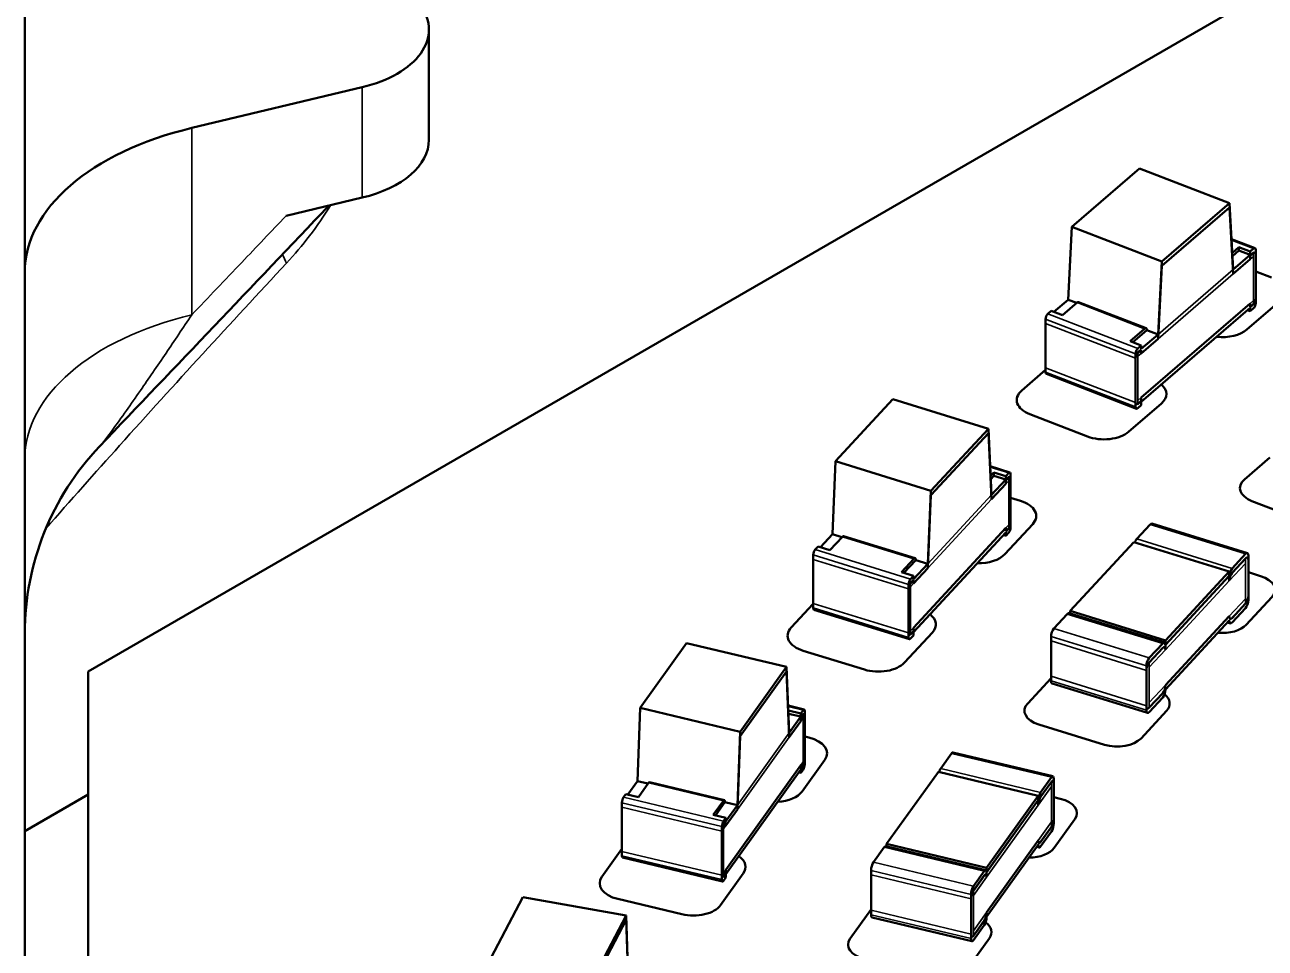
# Model space of a CAD drawing. Header units: inches. Extents: x -20.7 to 49, y -43 to 17.2.
# Drawn here: x 12.567 to 13.651, y 12.745 to 13.552 of the extents above; entities that cross this region are included whole.
import ezdxf

# ---------------------------------------------------------------- set-up
doc = ezdxf.new("R2010")
doc.units = ezdxf.units.IN
doc.header["$MEASUREMENT"] = 0
doc.layers.add('Visible (ANSI)', color=7, linetype='Continuous', lineweight=50)
doc.layers.add('Visible Narrow (ANSI)', color=7, linetype='Continuous', lineweight=35)

msp = doc.modelspace()

# ---------------------------------------------------------------- linework, layer by layer
at = {"layer": 'Visible (ANSI)'}
for p, q in [((12.62273972685352, 12.98720393613326), (15.17957164683959, 14.46339153340985)), ((12.56740984613505, 11.69817317080839), (12.56740984613505, 13.81209344776252)), ((12.92036197116123, 13.54776588224107), (12.92036197116123, 13.45132927819449)), ((12.71323265738739, 13.46178066766824), (12.8620328466603, 13.49736568411879)), ((13.48196967717924, 13.37543026599149), (13.54102635549235, 13.42645911843684)), ((13.54102635549235, 13.42645911843684), (13.61959041334771, 13.39615121699549)), ((12.8620328466603, 13.4009290800722), (12.79558409129677, 13.38503810531021)), ((13.56053373503459, 13.34512236455014), (13.61959041334771, 13.39615121699548)), ((13.56053373503458, 13.34126490038828), (13.61959041334769, 13.39229375283362)), ((13.61959041334771, 13.39615121699548), (13.62287133992066, 13.3382310926931)), ((13.61959041334769, 13.39229375283362), (13.62287133992064, 13.33437362853124)), ((13.47868875060629, 13.31184026919518), (13.48196967717924, 13.37543026599149)), ((13.48196967717924, 13.37543026599149), (13.56053373503459, 13.34512236455014)), ((13.64186364996057, 13.35684559450961), (13.62136905226056, 13.36475185933513)), ((13.62781500226702, 13.357669891606), (13.6220522755683, 13.35269051689698)), ((13.63763550949894, 13.35388140392584), (13.62781500226702, 13.357669891606)), ((13.62781500226702, 13.357669891606), (13.62781500226702, 13.35477679348461)), ((13.62220851016702, 13.34993241573972), (13.62781500226702, 13.35477679348461)), ((13.62287133992066, 13.3382310926931), (13.63763550949894, 13.35098830580444)), ((13.62287133992064, 13.33437362853124), (13.63763550949892, 13.34713084164258)), ((13.62781500226702, 13.35477679348461), (13.63763550949894, 13.35098830580444)), ((13.63763550949894, 13.35388140392584), (13.64058834341459, 13.3564328465481)), ((13.63763550949894, 13.35388140392584), (13.63763550949894, 13.35098830580444)), ((13.63763550949892, 13.35002393976397), (13.64058834341458, 13.35257538238624)), ((13.63763550949892, 13.35002393976397), (13.63763550949892, 13.34713084164258)), ((13.64255689935836, 13.31280860439439), (13.64255689935836, 13.35524071017488)), ((13.64255689935835, 13.30895114023252), (13.64255689935835, 13.35138324601302)), ((13.55725280846164, 13.28153236775383), (13.56053373503459, 13.34512236455014)), ((13.55725280846163, 13.27767490359197), (13.56053373503458, 13.34126490038828)), ((13.64255689935836, 13.33657370108455), (13.65632767522205, 13.33126129057328)), ((13.46623935793429, 13.30108317550418), (13.47868875060629, 13.31184026919518)), ((13.47374508825993, 13.29818766652507), (13.48654070189444, 13.30924391788823)), ((13.47868875060629, 13.31184026919518), (13.48619448093193, 13.30894476021608)), ((13.54673905183192, 13.28692573976873), (13.48781600844041, 13.30965666584974)), ((13.54248863888336, 13.226343048862), (13.63763550949894, 13.30855620002394)), ((13.54248863888335, 13.22248558470013), (13.63763550949892, 13.30469873586208)), ((13.66345606322535, 13.3105711547032), (13.63474791765307, 13.28576544210052)), ((13.63763550949894, 13.30855620002394), (13.63763550949894, 13.30566310190254)), ((13.63763550949894, 13.30566310190254), (13.64058834341459, 13.30821454452481)), ((13.63763550949892, 13.30469873586208), (13.63763550949892, 13.30180563774068)), ((13.63763550949892, 13.30180563774068), (13.64058834341458, 13.30435708036295)), ((13.45900319116859, 13.2523985459329), (13.45900319116859, 13.2948306517134)), ((13.46097174711235, 13.29942471158297), (13.46392458102801, 13.30197615420524)), ((13.46392458102801, 13.30197615420524), (13.47374508825993, 13.29818766652507)), ((13.63763550949892, 13.30180563774068), (13.63532073259265, 13.30269861644175)), ((13.45900319116857, 13.24854108177104), (13.45900319116857, 13.29097318755153)), ((13.54546374528595, 13.28651299180722), (13.53266813165144, 13.27545674044406)), ((13.53498290855772, 13.27456376174299), (13.54743230122972, 13.285320855434)), ((13.54743230122972, 13.285320855434), (13.55725280846164, 13.28153236775383)), ((13.53266813165144, 13.27545674044406), (13.54248863888336, 13.27166825276389)), ((13.53953580496771, 13.26911681014162), (13.54248863888336, 13.27166825276389)), ((13.54248863888336, 13.26877515464249), (13.55725280846164, 13.28153236775383)), ((13.54248863888335, 13.26491769048063), (13.55725280846163, 13.27767490359197)), ((13.54248863888336, 13.26877515464249), (13.54248863888336, 13.27166825276389)), ((13.53756724902394, 13.22209064449155), (13.53756724902394, 13.26452275027205)), ((13.53756724902392, 13.21823318032969), (13.53756724902392, 13.26066528611019)), ((13.53953580496769, 13.26525934597976), (13.54248863888335, 13.26781078860203)), ((13.54248863888335, 13.26491769048063), (13.54248863888335, 13.26781078860203)), ((13.43810402730156, 13.23245557669338), (13.45900319116857, 13.2505138191255)), ((13.53826049842172, 13.21662829599496), (13.45969644056637, 13.24693619743632)), ((13.27549997470598, 13.17069063239038), (13.32560907665208, 13.22481579752085)), ((13.32560907665208, 13.22481579752085), (13.4089402197401, 13.19909979441202)), ((13.56010700641811, 13.22127066648285), (13.53139886084583, 13.19646495388018)), ((13.53953580496771, 13.22089850811833), (13.54248863888336, 13.2234499507406)), ((13.53953580496769, 13.21704104395647), (13.54248863888335, 13.21959248657874)), ((13.54248863888336, 13.2234499507406), (13.54248863888336, 13.226343048862)), ((13.54248863888335, 13.21959248657874), (13.54248863888335, 13.22248558470013)), ((13.4955624107868, 13.19234942536589), (13.44523241530487, 13.2117654408233)), ((13.35883111779399, 13.14497462928155), (13.4089402197401, 13.19909979441202)), ((13.35883111779397, 13.14111716511969), (13.40894021974008, 13.19524233025015)), ((13.4089402197401, 13.19909979441202), (13.41172405873711, 13.14135168748103)), ((13.40894021974008, 13.19524233025015), (13.41172405873709, 13.13749422331917)), ((13.63262058411799, 13.15490270626818), (13.65475011378426, 13.17402406388503)), ((13.27271613570897, 13.10692861822268), (13.27549997470598, 13.17069063239038)), ((13.27549997470598, 13.17069063239038), (13.35883111779399, 13.14497462928155)), ((13.42780163332361, 13.16097499042526), (13.41052101011246, 13.16630779330967)), ((13.41383494133763, 13.16099057727365), (13.4109286652217, 13.15785137364436)), ((13.41106122898346, 13.1551014637905), (13.41383494133763, 13.15809747915225)), ((13.41172405873711, 13.14135168748103), (13.42425133422363, 13.15488297876364)), ((13.42425133422363, 13.15777607688504), (13.41383494133763, 13.16099057727365)), ((13.41383494133763, 13.16099057727365), (13.41383494133763, 13.15809747915225)), ((13.41383494133763, 13.15809747915225), (13.42425133422363, 13.15488297876364)), ((13.42425133422363, 13.15777607688504), (13.42675678932094, 13.16048233514156)), ((13.42425133422363, 13.15777607688504), (13.42425133422363, 13.15488297876364)), ((13.42425133422361, 13.15391861272318), (13.42675678932092, 13.1566248709797)), ((13.42425133422361, 13.15391861272318), (13.42425133422361, 13.15102551460178)), ((13.42842709271914, 13.11696130341069), (13.42842709271914, 13.15939340919118)), ((13.42842709271912, 13.11310383924883), (13.42842709271913, 13.15553594502932)), ((13.35604727879699, 13.08121261511385), (13.35883111779399, 13.14497462928155)), ((13.35604727879697, 13.07735515095198), (13.35883111779397, 13.14111716511969)), ((13.41172405873709, 13.13749422331917), (13.42425133422361, 13.15102551460178)), ((13.42842709271913, 13.13873254288892), (13.43711619356048, 13.13605108603595)), ((13.69315070627393, 13.11514932003829), (13.63913788153256, 13.13598599132822)), ((13.34352000331046, 13.02524921805074), (13.42425133422363, 13.11245087298315)), ((13.34352000331044, 13.02139175388887), (13.42425133422361, 13.10859340882129)), ((13.44772279527827, 13.11586391527427), (13.42336419157578, 13.08955311659224)), ((13.42425133422363, 13.11245087298315), (13.42425133422363, 13.10955777486175)), ((13.42425133422363, 13.10955777486175), (13.42675678932094, 13.11226403311827)), ((13.42425133422361, 13.10859340882129), (13.42425133422361, 13.10570031069989)), ((13.42425133422361, 13.10570031069989), (13.42675678932092, 13.10840656895641)), ((13.53856293786544, 13.10283518037236), (13.55025506165287, 13.11546438556947)), ((13.63515347074489, 13.09048736538619), (13.55182232765687, 13.11620336849502)), ((13.26227210439996, 13.09564753559949), (13.27271613570897, 13.10692861822268)), ((13.27060525310845, 13.09307592467286), (13.28146222519677, 13.10480304378446)), ((13.27271613570897, 13.10692861822268), (13.28104928441746, 13.10435700729605)), ((13.34500542651545, 13.08600869673653), (13.28250706919944, 13.10529569906816)), ((13.42425133422361, 13.10570031069989), (13.4221680900461, 13.10634320016186)), ((13.48038070282802, 13.03998984974866), (13.53605748276814, 13.10012892211584)), ((13.61938862585615, 13.07441291900701), (13.53605748276814, 13.10012892211584)), ((13.25601310172694, 13.04645479073203), (13.25601310172694, 13.08888689651252)), ((13.25768340512514, 13.09358416680494), (13.26018886022244, 13.09629042506146)), ((13.26018886022244, 13.09629042506146), (13.27060525310845, 13.09307592467286)), ((13.62189408095346, 13.07711917726353), (13.63358620474088, 13.08974838246064)), ((13.63609165983819, 13.0533978160783), (13.63609165983819, 13.08811499353507)), ((13.25601310172692, 13.04259732657017), (13.25601310172692, 13.08502943235066)), ((13.34396058251278, 13.08551604145283), (13.33310361042446, 13.07378892234123)), ((13.33518685460197, 13.07314603287926), (13.34563088591099, 13.08442711550245)), ((13.34352000331046, 13.06768132383123), (13.35604727879699, 13.08121261511385)), ((13.34352000331044, 13.06382385966937), (13.35604727879697, 13.07735515095198)), ((13.34563088591099, 13.08442711550245), (13.35604727879699, 13.08121261511385)), ((13.62189408095344, 13.07326171310167), (13.63358620474087, 13.08589091829878)), ((13.63609165983817, 13.04954035191643), (13.63609165983817, 13.0842575293732)), ((13.33310361042446, 13.07378892234123), (13.34352000331046, 13.07057442195263)), ((13.34101454821316, 13.0678681636961), (13.34352000331046, 13.07057442195263)), ((13.34101454821314, 13.06401069953424), (13.34352000331044, 13.06671695779077)), ((13.34352000331046, 13.06768132383123), (13.34352000331046, 13.07057442195263)), ((13.34352000331044, 13.06382385966937), (13.34352000331044, 13.06671695779077)), ((13.56371184591603, 13.01427384663983), (13.61938862585615, 13.07441291900701)), ((13.56371184591602, 13.01041638247796), (13.61938862585614, 13.07055545484515)), ((13.61938862585615, 13.07007327182491), (13.61938862585615, 13.07441291900701)), ((13.61938862585614, 13.06621580766305), (13.61938862585614, 13.07055545484515)), ((13.63609165983818, 13.07372244429098), (13.64673379517693, 13.07043827264927)), ((13.33934424481495, 13.0207387876232), (13.33934424481495, 13.06317089340369)), ((13.33934424481494, 13.01688132346133), (13.33934424481494, 13.05931342924183)), ((13.23671739916777, 13.02537175993773), (13.25601310172692, 13.04621389652577)), ((13.62189408095346, 13.03372270544257), (13.63358620474088, 13.04635191063968)), ((13.65643123574276, 13.051981463874), (13.63416054576425, 13.0279258351776)), ((13.33996970421047, 13.01529974222725), (13.25663856112245, 13.04101574533608)), ((13.46618312394329, 13.02465438629503), (13.47787524773071, 13.03728359149213)), ((13.56277365682274, 13.01230657130886), (13.47944251373472, 13.03802257441768)), ((13.56371184591603, 13.01427384663983), (13.48038070282802, 13.03998984974866)), ((13.48038070282802, 13.03773304912443), (13.48038070282802, 13.03998984974866)), ((13.56371184591603, 12.97521702200096), (13.61938862585615, 13.03535609436814)), ((13.62189408095344, 13.02986524128071), (13.63358620474087, 13.04249444647781)), ((13.34101454821316, 13.01964986167281), (13.34352000331046, 13.02235611992934)), ((13.34352000331046, 13.02235611992934), (13.34352000331046, 13.02524921805074)), ((13.56371184591602, 12.9713595578391), (13.61938862585614, 13.03149863020628)), ((13.62032681494943, 13.02912625835516), (13.61788882260638, 13.0298786231536)), ((13.10478318066788, 12.95525266202174), (13.14546212820275, 13.01195288490931)), ((13.14546212820275, 13.01195288490931), (13.23275783206208, 12.99107643930077)), ((13.36003175513606, 13.02114484714576), (13.33567315143357, 12.99483404846373)), ((13.34101454821314, 13.01579239751095), (13.34352000331044, 13.01849865576748)), ((13.34352000331044, 13.01849865576748), (13.34352000331044, 13.02139175388887)), ((13.46367766884598, 12.98289130339964), (13.46367766884598, 13.01760848085641)), ((13.46367766884597, 12.97903383923778), (13.46367766884597, 13.01375101669455)), ((13.5495142670313, 12.9989383831862), (13.56120639081873, 13.0115675883833)), ((13.56371184591603, 13.00993419945773), (13.56371184591603, 13.01427384663983)), ((13.30070802952983, 12.98871027588847), (13.24732400088556, 13.00518458917605)), ((13.54951426703129, 12.99508091902433), (13.56120639081871, 13.00771012422144)), ((13.56371184591602, 13.01041638247796), (13.56369476256354, 13.01042165440307)), ((13.56371184591602, 13.00607673529587), (13.56371184591602, 13.01041638247796)), ((13.19207888452721, 12.93437621641321), (13.23275783206208, 12.99107643930077)), ((13.23275783206208, 12.99107643930077), (13.2350177735918, 12.93347139113407)), ((13.547008811934, 12.95717530029081), (13.547008811934, 12.99189247774758)), ((12.6227396746283, 11.68174355626503), (12.62273972685352, 12.98720393613326)), ((13.1920788845272, 12.93051875225134), (13.23275783206206, 12.98721897513891)), ((13.23275783206206, 12.98721897513891), (13.23501777359178, 12.92961392697221)), ((13.44333809294138, 12.95923413855182), (13.46367766884597, 12.98120387933106)), ((13.54700881193398, 12.95331783612894), (13.54700881193398, 12.98803501358571)), ((13.54794700102728, 12.95094546427782), (13.46461585793926, 12.97666146738665)), ((13.5495142670313, 12.95554191136523), (13.56120639081873, 12.96817111656234)), ((13.24804558792133, 12.95392759130294), (13.23408425625266, 12.95726639227846)), ((13.54951426703129, 12.95168444720337), (13.56120639081871, 12.96431365240048)), ((13.10252323913817, 12.89134758908975), (13.10478318066788, 12.95525266202174)), ((13.10478318066788, 12.95525266202174), (13.19207888452721, 12.9343762164132)), ((13.2342755474931, 12.95314910067843), (13.23424732757484, 12.95310976643425)), ((13.24518751047552, 12.95053954497736), (13.2342755474931, 12.95314910067843)), ((13.2342755474931, 12.95314910067843), (13.2342755474931, 12.95239045147435)), ((13.23436007854161, 12.95023578726855), (13.24518751047552, 12.94764644685596)), ((13.2350177735918, 12.93347139113407), (13.24518751047552, 12.94764644685596)), ((13.24518751047552, 12.95053954497736), (13.24722145785226, 12.95337455612174)), ((13.24518751047552, 12.95053954497736), (13.24518751047552, 12.94764644685596)), ((13.2451875104755, 12.9466820808155), (13.24722145785224, 12.94951709195987)), ((13.2451875104755, 12.9466820808155), (13.2451875104755, 12.9437889826941)), ((13.24857742277009, 12.90993935964943), (13.24857742277009, 12.95237146542993)), ((13.24857742277007, 12.90608189548757), (13.24857742277007, 12.94851400126806)), ((13.5645645351857, 12.95275195933763), (13.54229384520718, 12.92869633064123)), ((13.23501777359178, 12.92961392697221), (13.2451875104755, 12.9437889826941)), ((13.51032563114629, 12.92309755893839), (13.4530355335072, 12.94077732977656)), ((13.1898189429975, 12.87047114348121), (13.19207888452721, 12.93437621641321)), ((13.18981894299748, 12.86661367931935), (13.1920788845272, 12.93051875225134)), ((13.24857742277008, 12.93021813189898), (13.25210098045292, 12.92937548542522)), ((13.36733207770907, 12.90234296753835), (13.37682383213387, 12.91557301954545)), ((13.46535573109682, 12.89552612670872), (13.37806002723748, 12.91640257231725)), ((13.17964920611378, 12.81386398197882), (13.24518751047552, 12.90521434107547)), ((13.24518751047552, 12.90521434107547), (13.24518751047552, 12.90232124295407)), ((13.24518751047552, 12.90232124295407), (13.24722145785226, 12.90515625409845)), ((13.26608365514584, 12.90988574418401), (13.24630919129917, 12.88232315016316)), ((13.17964920611377, 12.81000651781696), (13.2451875104755, 12.9013568769136)), ((13.2451875104755, 12.89846377879221), (13.24341585693219, 12.89888746320277)), ((13.2451875104755, 12.9013568769136), (13.2451875104755, 12.89846377879221)), ((13.2451875104755, 12.89846377879221), (13.24722145785224, 12.90129878993658)), ((13.32009929973802, 12.83650770874112), (13.36529813033232, 12.89950795639397)), ((13.45259383419166, 12.87863151078543), (13.36529813033232, 12.89950795639397)), ((13.4546277815684, 12.88146652192981), (13.46411953599321, 12.89469657393691)), ((13.46615348336995, 12.85847476044242), (13.46615348336995, 12.89319193789919)), ((13.09412515579776, 12.8796419470787), (13.10252323913817, 12.89134758908975)), ((13.10252323913817, 12.89134758908975), (13.11166354857728, 12.88916171779925)), ((13.10326546523686, 12.87745607578819), (13.11207923720275, 12.8897411240805)), ((13.17837514516633, 12.8746368250553), (13.11290336727183, 12.8902941592617)), ((13.45462778156838, 12.87760905776794), (13.46411953599319, 12.89083910977505)), ((13.46615348336993, 12.85461729628056), (13.46615348336993, 12.88933447373733)), ((12.62273972255169, 12.87967212634007), (12.56740984613505, 12.84772740729669)), ((13.08896358995987, 12.8300154090134), (13.08896358995987, 12.8724475147939)), ((13.09031955487771, 12.87723062034488), (13.09235350225445, 12.88006563148926)), ((13.09235350225445, 12.88006563148926), (13.10326546523686, 12.87745607578819)), ((13.17755101509725, 12.87408378987409), (13.16873724313137, 12.86179874158179)), ((13.17050889667467, 12.86137505717123), (13.17890698001508, 12.87308069918228)), ((13.17890698001508, 12.87308069918228), (13.1898189429975, 12.87047114348121)), ((13.17964920611378, 12.85629608775932), (13.1898189429975, 12.87047114348121)), ((13.40739500359736, 12.81563126313258), (13.45259383419166, 12.87863151078543)), ((13.40739500359734, 12.81177379897071), (13.45259383419164, 12.87477404662357)), ((13.45259383419166, 12.87429186360333), (13.45259383419166, 12.87863151078543)), ((13.45259383419164, 12.87043439944147), (13.45259383419164, 12.87477404662357)), ((13.46615348336994, 12.8773070480156), (13.47172302946918, 12.87597511426519)), ((13.08896358995985, 12.82615794485154), (13.08896358995986, 12.86859005063203)), ((13.16873724313137, 12.86179874158179), (13.17964920611378, 12.85918918588072)), ((13.17761525873704, 12.85635417473634), (13.17964920611378, 12.85918918588072)), ((13.17964920611377, 12.85243862359746), (13.18981894299748, 12.86661367931935)), ((13.17964920611378, 12.85629608775932), (13.17964920611378, 12.85918918588072)), ((13.17625929381921, 12.80913896340486), (13.17625929381921, 12.85157106918536)), ((13.17761525873702, 12.85249671057448), (13.17964920611377, 12.85533172171885)), ((13.17964920611377, 12.85243862359746), (13.17964920611377, 12.85533172171885)), ((13.4546277815684, 12.83807005010885), (13.46411953599321, 12.85130010211595)), ((13.48450724168454, 12.85815594431588), (13.46642766268243, 12.83295585422095)), ((13.17625929381919, 12.805281499243), (13.17625929381919, 12.84771360502349)), ((13.40739500359736, 12.77657443849371), (13.45259383419166, 12.83957468614657)), ((13.45462778156838, 12.83421258594699), (13.46411953599319, 12.84744263795408)), ((13.07145735758408, 12.8078886055481), (13.08896358995986, 12.83228962999809)), ((13.30857359793648, 12.82044264558964), (13.31806535236128, 12.83367269759674)), ((13.40659725132423, 12.81362580476), (13.31930154746489, 12.83450225036854)), ((13.40739500359736, 12.81563126313258), (13.32009929973802, 12.83650770874112)), ((13.32009929973802, 12.83431147085474), (13.32009929973802, 12.83650770874112)), ((13.40739500359734, 12.77271697433185), (13.45259383419164, 12.8357172219847)), ((13.45339158646477, 12.83338303317518), (13.45128126942052, 12.83388770771291)), ((13.17679112866795, 12.80372537336998), (13.08949542480861, 12.82460181897852)), ((13.19489548507794, 12.81066038642161), (13.17512102123126, 12.78309779240075)), ((13.17761525873704, 12.80813587271305), (13.17964920611378, 12.81097088385743)), ((13.17761525873702, 12.80427840855119), (13.17964920611377, 12.80711341969556)), ((13.17964920611378, 12.81097088385743), (13.17964920611378, 12.81386398197882)), ((13.17964920611377, 12.80711341969556), (13.17964920611377, 12.81000651781696)), ((13.30653965055973, 12.77855080980639), (13.30653965055973, 12.81326798726316)), ((13.30653965055972, 12.77469334564453), (13.30653965055972, 12.8094105231013)), ((13.39586930179581, 12.7995661999811), (13.40536105622062, 12.8127962519882)), ((13.3958693017958, 12.79570873581923), (13.4053610562206, 12.80893878782633)), ((13.40739500359734, 12.81177379897071), (13.40738120024363, 12.81177709999184)), ((13.40739500359736, 12.81129161595048), (13.40739500359736, 12.81563126313258)), ((13.40739500359734, 12.80743415178862), (13.40739500359734, 12.81177379897071)), ((12.97146355826648, 12.73119125849556), (13.002320590888, 12.78992048499833)), ((13.002320590888, 12.78992048499833), (13.09274015016979, 12.7740846484735)), ((13.14136379917511, 12.77502489140281), (13.085440032277, 12.78839886430689)), ((13.39383535441907, 12.75767436419785), (13.39383535441907, 12.79239154165462)), ((13.39383535441905, 12.75381690003599), (13.39383535441905, 12.78853407749276)), ((13.06188311754827, 12.71535542197074), (13.09274015016979, 12.7740846484735)), ((13.09274015016979, 12.7740846484735), (13.09445442975987, 12.71659232272986)), ((13.28818589224511, 12.75379610888083), (13.30626547124721, 12.77899619897575)), ((13.06188311754825, 12.71149795780887), (13.09274015016977, 12.77022718431164)), ((13.09274015016977, 12.77022718431164), (13.09445442975986, 12.712734858568)), ((13.39463310669218, 12.75148271122647), (13.30733740283285, 12.77235915683501)), ((13.39586930179581, 12.75616972816014), (13.40536105622062, 12.76939978016723)), ((13.3958693017958, 12.75231226399827), (13.4053610562206, 12.76554231600537)), ((13.40992913489439, 12.75420548226501), (13.39184955589228, 12.72900539217008))]:
    msp.add_line(p, q, dxfattribs=at)
msp.add_arc((12.803630318576, 13.02060674153044), 0.2362204724409449, 136.3900202830246, 180, dxfattribs=at)
for centre, major_axis, ratio, start_param, end_param in [((12.82587378218486, 13.54776588224107), (0.09448818897637794, 3.633357831573471e-16), 0.5773502691896226, 5.1050880620834, 6.675884388878302), ((12.80363031857599, 13.33578017236253), (-0.2362204724409448, -8.960461419218783e-16), 0.5773502691896227, 5.105088062083404, 6.283185307179579), ((12.82587378218486, 13.45132927819449), (0.09448818897637794, 3.496765431890257e-16), 0.5773502691896225, 5.105088062083401, 6.28318530717958), ((-3196.883207348439, 2335.801963280872), (-4178.545302395689, -3002.105641134174), 0.7531916407518142, 1.816465988682475, 1.816523220075792), ((13.6405883434146, 13.3535397484267), (0.001275306545970484, 0.003305846082904504), 0.4536211957257428, 5.417132683811873, 6.987929010606178), ((13.64058834341458, 13.34968228426484), (0.001275306545970491, 0.003305846082904505), 0.4536211957257431, 5.417132683811876, 6.987929010606181), ((13.48654070189444, 13.30635081976683), (0.001275306545970625, 0.003305846082904448), 0.4536211957257829, 0, 0.7047437034266117), ((13.6405883434146, 13.31110764264621), (-0.001275306545970638, -0.003305846082904443), 0.4536211957257428, 0.7047437034283135, 2.27554003022327), ((13.64058834341458, 13.30725017848435), (-0.001275306545970647, -0.003305846082904446), 0.4536211957257429, 0.704743703428317, 2.275540030223274), ((13.46097174711235, 13.29653161346158), (0.001275306545970638, 0.003305846082904443), 0.4536211957257428, 0.7047437034283135, 2.27554003022327), ((13.54546374528595, 13.28361989368582), (0.001275306545970625, 0.003305846082904448), 0.4536211957257829, 5.417132683811133, 6.987929010606198), ((13.6132655909092, 13.29405262322572), (-0.025836456323504, 1.430122424683242e-15), 0.5773502691896227, 1.379948134709121, 2.552550887832062), ((13.53953580496771, 13.26622371202023), (0.001275306545970638, 0.003305846082904443), 0.4536211957257428, 0.7047437034283135, 2.27554003022327), ((13.53953580496769, 13.26236624785836), (0.001275306545970647, 0.003305846082904446), 0.4536211957257429, 0.704743703428317, 2.275540030223274), ((13.46097174711234, 13.25024204351922), (-0.001275306545970491, -0.003305846082904505), 0.4536211957257431, 5.417132683811876, 6.283185307179544), ((13.45958604973853, 13.22416825637391), (-0.0258363372444095, -1.14737615733899e-16), 0.5773502691896227, 5.694129238954766, 7.264945369067275), ((13.53862498398198, 13.22955798680185), (0.0258363372444095, 1.106398437434026e-16), 0.5773502691896228, 5.694129238963555, 6.866740548496609), ((13.53953580496771, 13.22379160623973), (-0.001275306545970484, -0.003305846082904504), 0.4536211957257428, 5.417132683811873, 6.987929010606178), ((13.53953580496769, 13.21993414207787), (-0.001275306545970491, -0.003305846082904505), 0.4536211957257431, 5.417132683811876, 6.987929010606181), ((13.50991653410195, 13.20475213500538), (-0.025836456323504, 1.430122424683242e-15), 0.5773502691896227, 0.9817403839847945, 2.552550887832062), ((13.42675678932094, 13.15758923702017), (0.001044844002671124, 0.003385753405097955), 0.3848938238792279, 5.38821431183003, 6.959010638625929), ((13.42675678932092, 13.15373177285831), (0.001044844002671131, 0.003385753405097957), 0.3848938238792283, 5.388214311830032, 6.959010638625931), ((13.65226187539168, 13.14732576345098), (-0.02362224608740163, -1.03810223759242e-16), 0.5773502691896227, 5.6941451789222, 7.264923994831426), ((13.42493699455786, 13.12289565648887), (0.02583658003759847, 1.133716917370669e-16), 0.577350269189623, 5.792309105819871, 7.363111315532919), ((13.42675678932094, 13.11515713123967), (-0.001044844002671258, -0.003385753405097912), 0.384893823879228, 0.6758253314467719, 2.246621658241484), ((13.42675678932092, 13.11129966707781), (-0.001044844002671266, -0.003385753405097917), 0.3848938238792282, 0.6758253314467755, 2.246621658241487), ((13.55025506165286, 13.11112473838737), (0.001567266004006443, 0.005078630107647007), 0.3848938238791916, 1.529882294896532e-13, 0.6758253314465489), ((13.28146222519677, 13.10190994566306), (0.001044844002671008, 0.00338575340509799), 0.3848938238791915, 0, 0.6758253314463287), ((13.53856293786544, 13.09849553319027), (0.001567266004006508, 0.005078630107646987), 0.3848938238791967, 0.6758253314463207, 1.415523659412675), ((13.25768340512514, 13.09069106868354), (0.001044844002671284, 0.003385753405097906), 0.3848938238792357, 0.6758253314467764, 2.246621658241505), ((13.40057833419723, 13.09658470366517), (-0.02583650415212604, 1.428756500686409e-15), 0.5773502691896225, 1.522834796322782, 2.650726599294922), ((13.63358620474088, 13.08540873527854), (0.001567266004006535, 0.005078630107646978), 0.3848938238791964, 5.388214311830622, 6.959010638625918), ((13.63358620474086, 13.08155127111668), (0.001567266004006546, 0.005078630107646982), 0.3848938238791967, 5.388214311830625, 6.959010638625919), ((13.34396058251278, 13.08262294333144), (0.001044844002671008, 0.00338575340509799), 0.3848938238791915, 5.388214311829939, 6.959010638625915), ((13.62189408095346, 13.07277953008144), (0.001567266004006737, 0.005078630107646915), 0.3848938238791965, 0.6758253314467604, 2.246621658241111), ((13.34101454821316, 13.06497506557471), (0.001044844002671284, 0.003385753405097906), 0.3848938238792357, 0.6758253314467764, 2.246621658241505), ((13.62189408095344, 13.06892206591957), (0.001567266004006748, 0.005078630107646919), 0.3848938238791969, 0.6758253314467639, 2.246621658241114), ((13.63559831850605, 13.05841043523859), (0.02362213917106304, 9.766356577349739e-17), 0.5773502691896227, 5.792315980503805, 7.363104069023851), ((13.34101454821314, 13.06111760141284), (0.001044844002671289, 0.003385753405097908), 0.384893823879236, 0.6758253314467781, 2.246621658241505), ((13.63358620474088, 13.05069155782178), (-0.001567266004006737, -0.005078630107646915), 0.3848938238791965, 0.6758253314467604, 2.246621658241111), ((13.63358620474086, 13.04683409365991), (-0.001567266004006748, -0.005078630107646919), 0.3848938238791969, 0.6758253314467639, 2.246621658241114), ((13.25768340512512, 13.04440149874118), (-0.001044844002671155, -0.00338575340509795), 0.3848938238792359, 5.388214311830049, 6.283185307179687), ((13.33724595441565, 13.02817658836036), (0.02583658003759847, 1.120057677402348e-16), 0.5773502691896228, 5.792309105819872, 6.92019246287753), ((13.47787524773071, 13.03294394431004), (0.001567266004006649, 0.005078630107646941), 0.3848938238791916, 0, 0.6758253314462008), ((13.62189408095346, 13.03806235262467), (-0.001567266004006535, -0.005078630107646978), 0.3848938238791964, 5.388214311830622, 6.959010638625918), ((13.25950319988902, 13.01834001872265), (-0.02583658003759847, -1.133716917370669e-16), 0.5773502691896227, 5.792309105806658, 7.363111315489105), ((13.46618312394329, 13.02031473911293), (0.001567266004006712, 0.005078630107646922), 0.3848938238791913, 0.6758253314467595, 2.246621658241098), ((13.61332765721722, 13.03435507384618), (-0.02362233211996068, 1.30718926496835e-15), 0.5773502691896228, 1.410946608381176, 2.650705469210472), ((13.62189408095344, 13.0342048884628), (-0.001567266004006546, -0.005078630107646982), 0.3848938238791967, 5.388214311830625, 6.959010638625919), ((13.34101454821316, 13.02254295979421), (-0.001044844002671149, -0.003385753405097947), 0.3848938238792357, 5.388214311830048, 6.959010638625932), ((13.34101454821314, 13.01868549563235), (-0.001044844002671155, -0.00338575340509795), 0.3848938238792359, 5.388214311830049, 6.959010638625934), ((13.56120639081873, 13.00722794120121), (0.001567266004006535, 0.005078630107646978), 0.3848938238791964, 5.388214311830622, 6.959010638625918), ((13.56120639081871, 13.00337047703935), (0.001567266004006546, 0.005078630107646982), 0.3848938238791967, 5.388214311830625, 6.959010638625919), ((13.31288729405503, 13.00186563553666), (-0.02583650415212604, 1.423292804699081e-15), 0.5773502691896226, 1.079921562831682, 2.650726599294922), ((13.5495142670313, 12.9945987360041), (0.001567266004006712, 0.005078630107646922), 0.3848938238791913, 0.6758253314467595, 2.246621658241098), ((13.54951426703129, 12.99074127184224), (0.001567266004006723, 0.005078630107646926), 0.3848938238791917, 0.675825331446763, 2.246621658241102), ((13.46618312394327, 12.9817400974943), (-0.001567266004006521, -0.005078630107646989), 0.3848938238791917, 5.388214311830613, 6.283185307179378), ((13.56120639081873, 12.97251076374444), (-0.001567266004006737, -0.005078630107646915), 0.3848938238791965, 0.6758253314467604, 2.246621658241111), ((13.56120639081871, 12.96865329958258), (-0.001567266004006748, -0.005078630107646919), 0.3848938238791969, 0.6758253314467639, 2.246621658241114), ((13.46417101017893, 12.95280516718675), (-0.02362213917106304, -1.024442997624099e-16), 0.5773502691896227, 5.79231598048935, 7.363104068975929), ((13.5495142670313, 12.95988155854733), (-0.001567266004006511, -0.005078630107646985), 0.3848938238791914, 5.388214311830609, 6.959010638625915), ((13.54373161794898, 12.95918093070222), (0.02362213917106304, 1.024442997624098e-16), 0.5773502691896228, 5.792315980503748, 6.910145073000935), ((13.24722145785226, 12.95048145800034), (0.0008241300690747052, 0.003446133302601211), 0.3124597141037214, 5.365652561245125, 6.936448888040338), ((13.24722145785224, 12.94662399383848), (0.0008241300690747103, 0.003446133302601215), 0.3124597141037216, 5.365652561245127, 6.936448888040339), ((13.54951426703129, 12.95602409438547), (-0.001567266004006521, -0.005078630107646989), 0.3848938238791917, 5.388214311830613, 6.959010638625918), ((13.24221370677131, 12.91559416430564), (0.02583665257452762, 1.14054653735483e-16), 0.5773502691896226, 5.890485605724336, 7.461281932519184), ((13.52146095666015, 12.93512556930981), (-0.02362233211996068, 1.305823340971518e-15), 0.5773502691896228, 1.079930383424584, 2.650705469210472), ((13.37682383213387, 12.91123337236335), (0.001236195103612192, 0.005169199953901784), 0.3124597141037647, 0, 0.6532635808570628), ((13.24722145785226, 12.90804935221984), (-0.0008241300690748164, -0.003446133302601184), 0.3124597141037214, 0.653263580861422, 2.224059907654762), ((13.24722145785224, 12.90419188805798), (-0.0008241300690748217, -0.003446133302601188), 0.3124597141037216, 0.6532635808614256, 2.224059907654764), ((13.36733207770907, 12.89800332035625), (0.001236195103612215, 0.005169199953901779), 0.3124597141037955, 0.6532635808586384, 1.3833778256481), ((13.46411953599321, 12.89035692675482), (0.00123619510361224, 0.005169199953901772), 0.3124597141037629, 5.365652561243049, 6.936448888039661), ((13.46411953599319, 12.88649946259295), (0.001236195103612247, 0.005169199953901776), 0.3124597141037632, 5.365652561243053, 6.936448888039664), ((13.11207923720275, 12.8868480259591), (0.0008241300690748319, 0.003446133302601181), 0.3124597141037647, 0, 0.6532635808586997), ((13.22243924292463, 12.88803157028479), (-0.02583665257452762, 1.430805386681658e-15), 0.577350269189623, 1.669189231131796, 2.748892952134813), ((13.4546277815684, 12.87712687474771), (0.001236195103612407, 0.005169199953901732), 0.3124597141037629, 0.6532635808607461, 2.224059907655198), ((13.09031955487771, 12.87433752222348), (0.0008241300690748164, 0.003446133302601184), 0.3124597141037214, 0.653263580861422, 2.224059907654762), ((13.17755101509725, 12.87119069175269), (0.0008241300690748319, 0.003446133302601181), 0.3124597141037647, 5.365652561243309, 6.936448888038286), ((13.45462778156838, 12.87326941058585), (0.001236195103612414, 0.005169199953901736), 0.3124597141037632, 0.6532635808607496, 2.224059907655199), ((13.46268293752447, 12.86337496279309), (0.02362233506043311, 1.058591097544902e-16), 0.5773502691896228, 5.890498647119013, 7.461272669500913), ((13.17761525873704, 12.85346107661494), (0.0008241300690748164, 0.003446133302601184), 0.3124597141037214, 0.653263580861422, 2.224059907654762), ((13.17761525873702, 12.84960361245308), (0.0008241300690748217, 0.003446133302601188), 0.3124597141037216, 0.6532635808614256, 2.224059907654764), ((13.46411953599321, 12.85563974929805), (-0.001236195103612407, -0.005169199953901732), 0.3124597141037629, 0.6532635808607461, 2.224059907655198), ((13.46411953599319, 12.85178228513618), (-0.001236195103612414, -0.005169199953901736), 0.3124597141037632, 0.6532635808607496, 2.224059907655199), ((13.4546277815684, 12.84240969729094), (-0.00123619510361224, -0.005169199953901772), 0.3124597141037629, 5.365652561243049, 6.936448888039661), ((13.31806535236128, 12.82933305041464), (0.001236195103612004, 0.005169199953901829), 0.3124597141037648, 0, 0.65326358085668), ((13.44460364366891, 12.8381750373276), (-0.02362218073783469, 1.307872226966766e-15), 0.577350269189623, 1.569479927578762, 2.748890221912234), ((13.45462778156838, 12.83855223312908), (-0.001236195103612247, -0.005169199953901776), 0.3124597141037632, 5.365652561243053, 6.936448888039664), ((13.09031955487769, 12.82804795228112), (-0.0008241300690747103, -0.003446133302601215), 0.3124597141037216, 5.365652561245127, 6.283185307179917), ((13.17102553670341, 12.81636880654324), (0.02583665257452762, 1.120057677402348e-16), 0.5773502691896226, 5.890485605724121, 6.970188566758856), ((13.30857359793648, 12.81610299840754), (0.001236195103612407, 0.005169199953901732), 0.3124597141037629, 0.6532635808607461, 2.224059907655198), ((13.09532730595862, 12.80218018542647), (-0.02583665257452762, -1.106398437434027e-16), 0.5773502691896226, 5.890485605724336, 7.461281932519184), ((13.17761525873704, 12.81102897083445), (-0.0008241300690747052, -0.003446133302601211), 0.3124597141037214, 5.365652561245125, 6.936448888040338), ((13.17761525873702, 12.80717150667258), (-0.0008241300690747103, -0.003446133302601215), 0.3124597141037216, 5.365652561245127, 6.936448888040339), ((13.40536105622062, 12.8084566048061), (0.00123619510361224, 0.005169199953901772), 0.3124597141037629, 5.365652561243049, 6.936448888039661), ((13.4053610562206, 12.80459914064424), (0.001236195103612247, 0.005169199953901776), 0.3124597141037632, 5.365652561243053, 6.936448888039664), ((13.39586930179581, 12.795226552799), (0.001236195103612407, 0.005169199953901732), 0.3124597141037629, 0.6532635808607461, 2.224059907655198), ((13.3958693017958, 12.79136908863714), (0.001236195103612414, 0.005169199953901736), 0.3124597141037632, 0.6532635808607496, 2.224059907655199), ((13.15125107285673, 12.78880621252239), (-0.02583665257452762, 1.430805386681658e-15), 0.577350269189623, 1.178096625339673, 2.748892952134813), ((13.32808949026157, 12.77377701586862), (0.0236221807378347, -1.31060407496043e-15), 0.5773502691896227, 2.719592160765307, 2.748890221893127), ((13.30857359793646, 12.77752835678891), (-0.001236195103612247, -0.005169199953901776), 0.3124597141037632, 5.365652561243053, 6.283185307179211), ((13.40536105622062, 12.77373942734933), (-0.001236195103612407, -0.005169199953901732), 0.3124597141037629, 0.6532635808607461, 2.224059907655198), ((13.4053610562206, 12.76988196318747), (-0.001236195103612414, -0.005169199953901736), 0.3124597141037632, 0.6532635808607496, 2.224059907655199), ((13.38810483073432, 12.75942450074221), (0.02362233506043312, 1.024442997624099e-16), 0.5773502691896227, 5.890498647119013, 6.959344892805824), ((13.31001019640601, 12.74857709040313), (-0.02362233506043311, -1.058591097544902e-16), 0.5773502691896228, 5.890498647099906, 7.461272669454697), ((13.39586930179581, 12.76050937534223), (-0.00123619510361224, -0.005169199953901772), 0.3124597141037629, 5.365652561243049, 6.936448888039661), ((13.3958693017958, 12.75665191118037), (-0.001236195103612247, -0.005169199953901776), 0.3124597141037632, 5.365652561243053, 6.936448888039664)]:
    msp.add_ellipse(centre, major_axis=major_axis, ratio=ratio, start_param=start_param, end_param=end_param, dxfattribs=at)
at = {"layer": 'Visible Narrow (ANSI)'}
for p, q in [((12.8620328466603, 13.49736568411879), (12.8620328466603, 13.4009290800722)), ((12.71323265738739, 13.2985852401087), (12.71323265738739, 13.46178066766824)), ((13.64058834341459, 13.3564328465481), (13.62142144609123, 13.36382692026159)), ((13.63763550949894, 13.35098830580444), (13.64058834341459, 13.35353974842671)), ((13.63763550949892, 13.34713084164258), (13.64058834341458, 13.34968228426484)), ((13.64058834341459, 13.31110764264621), (13.6405883434146, 13.3535397484267)), ((13.64058834341458, 13.30725017848435), (13.64058834341458, 13.34968228426484)), ((13.62287133992066, 13.3382310926931), (13.55725280846164, 13.28153236775383)), ((13.62287133992064, 13.33437362853124), (13.55725280846163, 13.27767490359197)), ((13.54546374528595, 13.28651299180722), (13.48654070189444, 13.30924391788823)), ((13.63763550949894, 13.30855620002394), (13.64058834341459, 13.31110764264621)), ((13.63763550949892, 13.30469873586208), (13.64058834341458, 13.30725017848435)), ((13.53756724902394, 13.26452275027205), (13.45900319116859, 13.2948306517134)), ((13.53953580496771, 13.26911681014162), (13.46097174711235, 13.29942471158297)), ((13.53756724902392, 13.26066528611019), (13.45900319116857, 13.29097318755154)), ((13.53953580496771, 13.26622371202023), (13.54248863888336, 13.26877515464249)), ((13.53953580496771, 13.22379160623973), (13.53953580496771, 13.26622371202023)), ((13.53953580496769, 13.26236624785836), (13.54248863888335, 13.26491769048063)), ((13.53953580496769, 13.21993414207787), (13.53953580496769, 13.26236624785836)), ((13.53756724902394, 13.22209064449155), (13.45900319116859, 13.2523985459329)), ((13.53756724902392, 13.21823318032969), (13.45900319116857, 13.24854108177104)), ((13.53953580496771, 13.22379160623973), (13.54248863888336, 13.226343048862)), ((13.53953580496769, 13.21993414207787), (13.54248863888335, 13.22248558470013)), ((13.42675678932094, 13.16048233514156), (13.41056089639525, 13.16548039009909)), ((13.42425133422363, 13.15488297876364), (13.42675678932094, 13.15758923702017)), ((13.42425133422361, 13.15102551460178), (13.42675678932092, 13.15373177285831)), ((13.42675678932094, 13.11515713123967), (13.42675678932094, 13.15758923702017)), ((13.42675678932092, 13.11129966707781), (13.42675678932092, 13.1537317728583)), ((13.41172405873711, 13.14135168748103), (13.35604727879699, 13.08121261511385)), ((13.41172405873709, 13.13749422331917), (13.35604727879697, 13.07735515095198)), ((13.42425133422363, 13.11245087298315), (13.42675678932094, 13.11515713123967)), ((13.42425133422361, 13.10859340882129), (13.42675678932092, 13.11129966707781)), ((13.63358620474088, 13.08974838246064), (13.55025506165287, 13.11546438556947)), ((13.34396058251278, 13.08551604145283), (13.28146222519677, 13.10480304378446)), ((13.62189408095346, 13.07711917726353), (13.53856293786544, 13.10283518037236)), ((13.33934424481495, 13.06317089340369), (13.25601310172694, 13.08888689651252)), ((13.34101454821316, 13.0678681636961), (13.25768340512514, 13.09358416680494)), ((13.33934424481494, 13.05931342924183), (13.25601310172692, 13.08502943235066)), ((13.61938862585615, 13.07007327182491), (13.63358620474088, 13.08540873527854)), ((13.61938862585614, 13.06621580766305), (13.63358620474087, 13.08155127111668)), ((13.63358620474088, 13.05069155782178), (13.63358620474088, 13.08540873527854)), ((13.63358620474087, 13.04683409365991), (13.63358620474087, 13.08155127111668)), ((13.34101454821316, 13.06497506557471), (13.34352000331046, 13.06768132383123)), ((13.56371184591603, 13.00993419945773), (13.61938862585615, 13.07007327182491)), ((13.56371184591602, 13.00607673529587), (13.61938862585614, 13.06621580766305)), ((13.34101454821316, 13.02254295979421), (13.34101454821316, 13.06497506557471)), ((13.34101454821314, 13.06111760141284), (13.34352000331044, 13.06382385966937)), ((13.34101454821314, 13.01868549563235), (13.34101454821314, 13.06111760141284)), ((13.33934424481495, 13.0207387876232), (13.25601310172694, 13.04645479073203)), ((13.61938862585615, 13.03535609436814), (13.63358620474088, 13.05069155782178)), ((13.61938862585614, 13.03149863020628), (13.63358620474087, 13.04683409365991)), ((13.33934424481494, 13.01688132346133), (13.25601310172692, 13.04259732657017)), ((13.56120639081873, 13.0115675883833), (13.47787524773071, 13.03728359149213)), ((13.34101454821316, 13.02254295979421), (13.34352000331046, 13.02524921805074)), ((13.5495142670313, 12.9989383831862), (13.46618312394329, 13.02465438629503)), ((13.34101454821314, 13.01868549563235), (13.34352000331044, 13.02139175388887)), ((13.547008811934, 12.99189247774758), (13.46367766884598, 13.01760848085641)), ((13.54700881193398, 12.98803501358571), (13.46367766884597, 13.01375101669454)), ((13.5495142670313, 12.9945987360041), (13.56371184591603, 13.00993419945773)), ((13.54951426703129, 12.99074127184224), (13.56371184591602, 13.00607673529587)), ((13.5495142670313, 12.95988155854733), (13.5495142670313, 12.9945987360041)), ((13.54951426703129, 12.95602409438547), (13.54951426703129, 12.99074127184224)), ((13.547008811934, 12.95717530029081), (13.46367766884598, 12.98289130339964)), ((13.54700881193398, 12.95331783612894), (13.46367766884597, 12.97903383923778)), ((13.5495142670313, 12.95988155854733), (13.56371184591603, 12.97521702200096)), ((13.54951426703129, 12.95602409438547), (13.56371184591602, 12.9713595578391)), ((13.24722145785226, 12.95337455612174), (13.23411396353228, 12.95650916504449)), ((13.24518751047552, 12.94764644685596), (13.24722145785226, 12.95048145800034)), ((13.2451875104755, 12.9437889826941), (13.24722145785224, 12.94662399383848)), ((13.24722145785226, 12.90804935221984), (13.24722145785226, 12.95048145800034)), ((13.24722145785224, 12.90419188805798), (13.24722145785224, 12.94662399383848)), ((13.2350177735918, 12.93347139113407), (13.1898189429975, 12.87047114348121)), ((13.23501777359178, 12.92961392697221), (13.18981894299748, 12.86661367931935)), ((13.46411953599321, 12.89469657393691), (13.37682383213387, 12.91557301954545)), ((13.24518751047552, 12.90521434107547), (13.24722145785226, 12.90804935221984)), ((13.2451875104755, 12.9013568769136), (13.24722145785224, 12.90419188805798)), ((13.4546277815684, 12.88146652192981), (13.36733207770907, 12.90234296753835)), ((13.17755101509725, 12.87408378987409), (13.11207923720275, 12.8897411240805)), ((13.45259383419166, 12.87429186360333), (13.46411953599321, 12.89035692675481)), ((13.45259383419164, 12.87043439944147), (13.46411953599319, 12.88649946259295)), ((13.46411953599321, 12.85563974929805), (13.46411953599321, 12.89035692675482)), ((13.46411953599319, 12.85178228513618), (13.46411953599319, 12.88649946259295)), ((13.17625929381921, 12.85157106918536), (13.08896358995987, 12.8724475147939)), ((13.17761525873704, 12.85635417473634), (13.09031955487771, 12.87723062034488)), ((13.40739500359736, 12.81129161595048), (13.45259383419166, 12.87429186360333)), ((13.40739500359734, 12.80743415178862), (13.45259383419164, 12.87043439944147)), ((13.17625929381919, 12.84771360502349), (13.08896358995986, 12.86859005063203)), ((13.17761525873704, 12.85346107661494), (13.17964920611378, 12.85629608775932)), ((13.17761525873704, 12.81102897083445), (13.17761525873704, 12.85346107661494)), ((13.17761525873702, 12.84960361245308), (13.17964920611377, 12.85243862359746)), ((13.17761525873702, 12.80717150667258), (13.17761525873702, 12.84960361245308)), ((13.45259383419166, 12.83957468614657), (13.46411953599321, 12.85563974929805)), ((13.45259383419164, 12.8357172219847), (13.46411953599319, 12.85178228513618)), ((13.17625929381921, 12.80913896340486), (13.08896358995987, 12.8300154090134)), ((13.40536105622062, 12.8127962519882), (13.31806535236128, 12.83367269759674)), ((13.17625929381919, 12.805281499243), (13.08896358995985, 12.82615794485154)), ((13.39586930179581, 12.7995661999811), (13.30857359793648, 12.82044264558964)), ((13.17761525873704, 12.81102897083445), (13.17964920611378, 12.81386398197882)), ((13.17761525873702, 12.80717150667258), (13.17964920611377, 12.81000651781696)), ((13.39383535441907, 12.79239154165462), (13.30653965055973, 12.81326798726316)), ((13.39383535441905, 12.78853407749276), (13.30653965055972, 12.8094105231013)), ((13.39586930179581, 12.795226552799), (13.40739500359736, 12.81129161595048)), ((13.3958693017958, 12.79136908863714), (13.40739500359734, 12.80743415178862)), ((13.39586930179581, 12.76050937534223), (13.39586930179581, 12.795226552799)), ((13.3958693017958, 12.75665191118037), (13.3958693017958, 12.79136908863714)), ((13.39383535441907, 12.75767436419785), (13.30653965055973, 12.77855080980639)), ((13.39383535441905, 12.75381690003599), (13.30653965055972, 12.77469334564453)), ((13.39586930179581, 12.76050937534223), (13.40739500359736, 12.77657443849371)), ((13.3958693017958, 12.75665191118037), (13.40739500359734, 12.77271697433185))]:
    msp.add_line(p, q, dxfattribs=at)
for centre, major_axis, ratio, start_param, end_param in [((12.96294668704462, 13.2471986271166), (0.1726134317973042, -0.1612597741638647), 0.3042467321579657, 3.736119995146371, 3.79271897832915), ((12.80363031857599, 13.17258474480299), (-0.2362204724409442, -1.130985069377005e-15), 0.5773502691896242, 5.105088062083405, 6.283185307179578)]:
    msp.add_ellipse(centre, major_axis=major_axis, ratio=ratio, start_param=start_param, end_param=end_param, dxfattribs=at)
msp.add_open_spline([(12.79591358912654, 13.34363523116318), (12.81006001902927, 13.35877765478278), (12.82292678781486, 13.37589388036623), (12.83439355591548, 13.39417775572312)], degree=3, dxfattribs=at)
for points, knots in [([(12.79558409129677, 13.38503810531021), (12.78267123673511, 13.37148189863594), (12.76975831931873, 13.35792573748777), (12.7423078594418, 13.32910810264767), (12.72777029985491, 13.31384664136083), (12.71323265738739, 13.2985852401087)], [0.04570571291325286, 0.04570571291325286, 0.04570571291325286, 0.04570571291325286, 0.09388029860416056, 0.09388029860416056, 0.1481154109316705, 0.1481154109316705, 0.1481154109316705, 0.1481154109316705]), ([(12.5858294395009, 13.11205556761285), (12.60722501205757, 13.13631425462675), (12.62868943530136, 13.16044769185661), (12.69844034343339, 13.23819499743182), (12.74700405307233, 13.29128216971494), (12.79591358912654, 13.34363523116318)], [-0.2763482844147364, -0.2763482844147364, -0.2763482844147364, -0.2763482844147364, -0.1910342511533576, -0.1910342511533576, 0, 0, 0, 0]), ([(12.63259447923484, 13.18353879449243), (12.63354362761021, 13.18453518965318), (12.63482494417216, 13.18605109884614), (12.63851763391052, 13.19069606085704), (12.64116421130628, 13.19419744751445), (12.6477147862455, 13.2031214696893), (12.65173720583595, 13.2087345657423), (12.65998898197632, 13.22043105618955), (12.66411920811891, 13.22635172103706), (12.67541261306787, 13.24267852011782), (12.68291796124189, 13.25365626530788), (12.69799784628088, 13.27589671081161), (12.7055155150056, 13.28706108270396), (12.71323265738739, 13.2985852401087)], [-0.2545288021622485, -0.2545288021622485, -0.2545288021622485, -0.2545288021622485, -0.2268629978616554, -0.2268629978616554, -0.1897567058602533, -0.1897567058602533, -0.1477030849224473, -0.1477030849224473, -0.1112682383808328, -0.1112682383808328, -0.05323936787196312, -0.05323936787196312, 0, 0, 0, 0])]:
    msp.add_open_spline(points, degree=3, knots=knots, dxfattribs=at)

doc.saveas('drawing.dxf')
